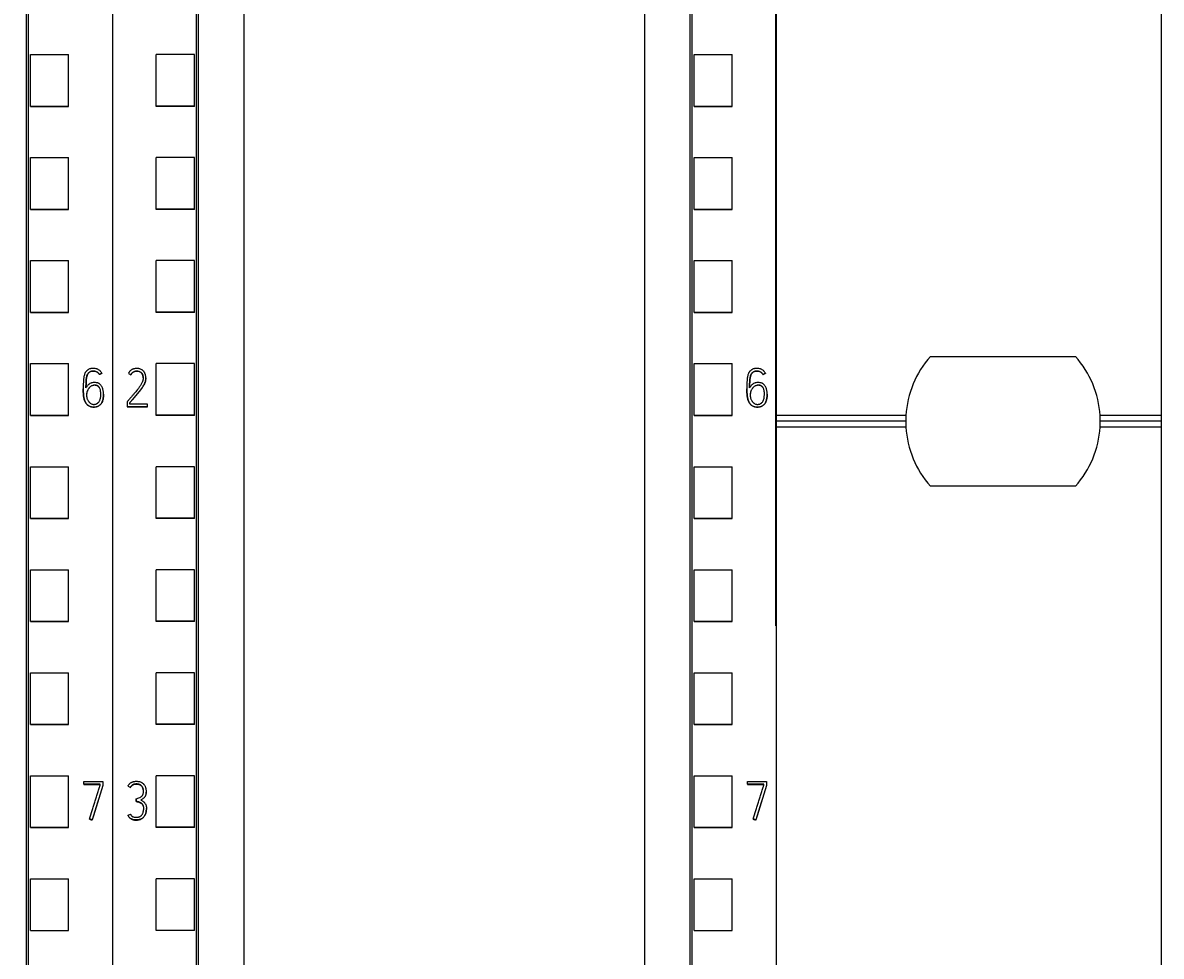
# Model space of a CAD drawing. Header units: millimetres. Extents: x 1359 to 3577, y 1333 to 3557.
# Drawn here: x 2850.1 to 2909.8, y 2963.4 to 3012.3 of the extents above; entities that cross this region are included whole.
import ezdxf

# ---------------------------------------------------------------- set-up
doc = ezdxf.new("R2010")
doc.units = ezdxf.units.MM
doc.layers.add('000-PI-Oprema', color=30, linetype='Continuous', lineweight=5)
doc.layers.add('002-PI-Kabelska kanalica', color=150, linetype='Continuous')
doc.styles.get("Standard").update_dxf_attribs({"font": 'arial.ttf'})
doc.dimstyles.new('ISO-25', dxfattribs={"dimtxt": 2.5, "dimasz": 2.5, "dimexe": 1.25, "dimexo": 0.625, "dimtad": 1, "dimtxsty": 'Standard', "dimcen": 2.5, "dimadec": 0, "dimazin": 0, "dimtfac": 1, "dimtmove": 0, "dimatfit": 3, "dimfxl": 1, "dimarcsym": 0})

# ---------------------------------------------------------------- blocks, each defined once
blk = doc.blocks.new('S7-1500 AI HS - 6ES7531-7NF10-0AB0')
at = {"layer": '000-PI-Oprema', "color": 0, "linetype": 'ByBlock', "lineweight": 0}
for p, q in [((0, 134.681), (0, 21.262)), ((34.8, 134.681), (34.8, 21.262)), ((4.4, 132.4), (4.4, 23.585)), ((30.4, 23.585), (30.4, 132.4)), ((2.3, 101.375), (2.3, 104.078)), ((4.3, 104.078), (2.3, 104.078)), ((4.3, 101.375), (4.3, 104.078)), ((30.5, 101.375), (30.5, 104.078)), ((30.5, 104.078), (32.5, 104.078)), ((32.5, 101.375), (32.5, 104.078)), ((2.3, 101.349), (2.3, 101.375)), ((4.3, 101.375), (2.3, 101.375)), ((4.3, 101.349), (2.3, 101.349)), ((4.3, 101.349), (4.3, 101.375)), ((30.5, 101.349), (30.5, 101.375)), ((30.5, 101.375), (32.5, 101.375)), ((30.5, 101.349), (32.5, 101.349)), ((32.5, 101.349), (32.5, 101.375)), ((2.3, 95.974), (2.3, 98.676)), ((4.3, 98.676), (2.3, 98.676)), ((4.3, 95.974), (4.3, 98.676)), ((30.5, 95.974), (30.5, 98.676)), ((30.5, 98.676), (32.5, 98.676)), ((32.5, 95.974), (32.5, 98.676)), ((2.3, 95.949), (2.3, 95.974)), ((4.3, 95.974), (2.3, 95.974)), ((4.3, 95.949), (2.3, 95.949)), ((4.3, 95.949), (4.3, 95.974)), ((30.5, 95.949), (30.5, 95.974)), ((30.5, 95.974), (32.5, 95.974)), ((30.5, 95.949), (32.5, 95.949)), ((32.5, 95.949), (32.5, 95.974)), ((2.3, 90.572), (2.3, 93.274)), ((4.3, 93.274), (2.3, 93.274)), ((4.3, 90.572), (4.3, 93.274)), ((30.5, 90.572), (30.5, 93.274)), ((30.5, 93.274), (32.5, 93.274)), ((32.5, 90.572), (32.5, 93.274)), ((2.3, 90.549), (2.3, 90.572)), ((4.3, 90.572), (2.3, 90.572)), ((4.3, 90.549), (2.3, 90.549)), ((4.3, 90.549), (4.3, 90.572)), ((30.5, 90.549), (30.5, 90.572)), ((30.5, 90.572), (32.5, 90.572)), ((30.5, 90.549), (32.5, 90.549)), ((32.5, 90.549), (32.5, 90.572)), ((2.3, 85.17), (2.3, 87.872)), ((4.3, 87.872), (2.3, 87.872)), ((4.3, 85.17), (4.3, 87.872)), ((30.5, 85.17), (30.5, 87.872)), ((30.5, 87.872), (32.5, 87.872)), ((32.5, 85.17), (32.5, 87.872)), ((34.116, 87.304), (34.116, 87.298)), ((34.244, 87.371), (34.244, 87.364)), ((1.752, 87.131), (1.752, 87.137)), ((33.273, 86.566), (33.273, 86.56)), ((34.336, 86.267), (34.336, 86.273)), ((0.77, 85.614), (1.836, 85.614)), ((1.836, 85.607), (0.77, 85.607)), ((1.836, 85.752), (0.909, 85.752)), ((1.836, 85.614), (1.836, 85.752)), ((1.836, 85.614), (1.836, 85.607)), ((2.3, 85.149), (2.3, 85.17)), ((4.3, 85.17), (2.3, 85.17)), ((4.3, 85.149), (2.3, 85.149)), ((4.3, 85.149), (4.3, 85.17)), ((30.5, 85.149), (30.5, 85.17)), ((30.5, 85.17), (32.5, 85.17)), ((30.5, 85.149), (32.5, 85.149)), ((32.5, 85.149), (32.5, 85.17)), ((2.3, 79.769), (2.3, 82.471)), ((4.3, 82.471), (2.3, 82.471)), ((4.3, 79.769), (4.3, 82.471)), ((30.5, 79.769), (30.5, 82.471)), ((30.5, 82.471), (32.5, 82.471)), ((32.5, 79.769), (32.5, 82.471)), ((2.3, 79.75), (2.3, 79.769)), ((4.3, 79.769), (2.3, 79.769)), ((4.3, 79.75), (2.3, 79.75)), ((4.3, 79.75), (4.3, 79.769)), ((30.5, 79.75), (30.5, 79.769)), ((30.5, 79.769), (32.5, 79.769)), ((30.5, 79.75), (32.5, 79.75)), ((32.5, 79.75), (32.5, 79.769)), ((2.3, 74.367), (2.3, 77.069)), ((4.3, 77.069), (2.3, 77.069)), ((4.3, 74.367), (4.3, 77.069)), ((30.5, 74.367), (30.5, 77.069)), ((30.5, 77.069), (32.5, 77.069)), ((32.5, 74.367), (32.5, 77.069)), ((2.3, 74.35), (2.3, 74.367)), ((4.3, 74.367), (2.3, 74.367)), ((4.3, 74.35), (2.3, 74.35)), ((4.3, 74.35), (4.3, 74.367)), ((30.5, 74.367), (32.5, 74.367)), ((30.5, 74.35), (30.5, 74.367)), ((30.5, 74.35), (32.5, 74.35)), ((32.5, 74.35), (32.5, 74.367)), ((2.3, 68.966), (2.3, 71.667)), ((4.3, 71.667), (2.3, 71.667)), ((4.3, 68.966), (4.3, 71.667)), ((30.5, 68.966), (30.5, 71.667)), ((30.5, 71.667), (32.5, 71.667)), ((32.5, 68.966), (32.5, 71.667)), ((2.3, 68.95), (2.3, 68.966)), ((4.3, 68.966), (2.3, 68.966)), ((4.3, 68.95), (2.3, 68.95)), ((4.3, 68.95), (4.3, 68.966)), ((30.5, 68.966), (32.5, 68.966)), ((30.5, 68.95), (30.5, 68.966)), ((30.5, 68.95), (32.5, 68.95)), ((32.5, 68.95), (32.5, 68.966)), ((2.3, 63.564), (2.3, 66.266)), ((4.3, 66.266), (2.3, 66.266)), ((4.3, 63.564), (4.3, 66.266)), ((30.5, 63.564), (30.5, 66.266)), ((30.5, 66.266), (32.5, 66.266)), ((32.5, 63.564), (32.5, 66.266)), ((33.304, 65.822), (33.304, 65.963)), ((33.304, 65.963), (34.302, 65.963)), ((33.304, 65.822), (33.304, 65.816)), ((34.164, 65.822), (33.304, 65.822)), ((33.304, 65.816), (34.164, 65.816)), ((34.164, 65.783), (34.164, 65.822)), ((34.302, 65.963), (34.302, 65.761)), ((34.302, 65.761), (34.302, 65.755)), ((1.768, 65.409), (1.768, 65.415)), ((1.246, 65.063), (1.246, 65.057)), ((1.254, 64.924), (1.254, 64.918)), ((1.784, 64.556), (1.784, 64.563)), ((33.6, 63.999), (33.6, 63.993)), ((33.734, 63.954), (33.734, 63.948)), ((2.3, 63.55), (2.3, 63.564)), ((4.3, 63.564), (2.3, 63.564)), ((4.3, 63.55), (2.3, 63.55)), ((4.3, 63.55), (4.3, 63.564)), ((30.5, 63.55), (30.5, 63.564)), ((30.5, 63.564), (32.5, 63.564)), ((30.5, 63.55), (32.5, 63.55)), ((32.5, 63.55), (32.5, 63.564)), ((2.3, 58.163), (2.3, 60.864)), ((4.3, 60.864), (2.3, 60.864)), ((4.3, 58.163), (4.3, 60.864)), ((30.5, 58.163), (30.5, 60.864)), ((30.5, 60.864), (32.5, 60.864)), ((32.5, 58.163), (32.5, 60.864)), ((2.3, 58.15), (2.3, 58.163)), ((4.3, 58.163), (2.3, 58.163)), ((4.3, 58.15), (2.3, 58.15)), ((4.3, 58.15), (4.3, 58.163)), ((30.5, 58.15), (30.5, 58.163)), ((30.5, 58.163), (32.5, 58.163)), ((30.5, 58.15), (32.5, 58.15)), ((32.5, 58.15), (32.5, 58.163))]:
    blk.add_line(p, q, dxfattribs=at)
at = {"layer": '000-PI-Oprema', "color": 0, "linetype": 'ByBlock', "lineweight": 0, "ltscale": 0.25}
for p, q in [((0.845, 87.362), (0.97, 87.293)), ((0.77, 85.868), (0.77, 85.607)), ((0.909, 85.752), (0.909, 85.818)), ((0.822, 65.728), (0.949, 65.658)), ((0.822, 64.201), (0.949, 64.259))]:
    blk.add_line(p, q, dxfattribs=at)
at = {"layer": '000-PI-Oprema', "color": 7, "linetype": 'Continuous', "lineweight": 13}
for centre, major_axis, ratio, start_param, end_param in [((37.836, 14.788), (314.603, 1002.18), 0.017762, 1.525489, 1.527294), ((37.834, 14.853), (314.393, 1001.508), 0.017752, 1.525522, 1.527328)]:
    blk.add_ellipse(centre, major_axis=major_axis, ratio=ratio, start_param=start_param, end_param=end_param, dxfattribs=at)
at = {"layer": '000-PI-Oprema', "color": 0, "linetype": 'ByBlock', "lineweight": 0}
for points, knots in [([(4.5, 132.586), (4.5, 129.542), (4.5, 119.972), (4.5, 105.802), (4.5, 91.235), (4.5, 77.025), (4.5, 62.731), (4.5, 47.245), (4.5, 34.605), (4.5, 26.64), (4.5, 23.299)], [0, 0, 0, 0, 0.083934, 0.263736, 0.389889, 0.484142, 0.653794, 0.78188, 0.908517, 1, 1, 1, 1]), ([(30.3, 23.299), (30.3, 26.64), (30.3, 34.605), (30.3, 47.245), (30.3, 62.731), (30.3, 77.025), (30.3, 91.235), (30.3, 105.802), (30.3, 119.972), (30.3, 129.542), (30.3, 132.586)], [0, 0, 0, 0, 0.091483, 0.21812, 0.346206, 0.515858, 0.610111, 0.736264, 0.916066, 1, 1, 1, 1]), ([(6.9, 129.52), (6.9, 127.497), (6.9, 118.948), (6.9, 105.802), (6.9, 91.235), (6.9, 77.025), (6.9, 62.731), (6.9, 47.245), (6.9, 34.486), (6.9, 25.605), (6.9, 21.348), (6.9, 20.55)], [0, 0, 0, 0, 0.055935, 0.236292, 0.362833, 0.457376, 0.627551, 0.756032, 0.883059, 0.978086, 1, 1, 1, 1]), ([(27.9, 129.52), (27.9, 127.497), (27.9, 118.948), (27.9, 105.802), (27.9, 91.235), (27.9, 77.025), (27.9, 62.731), (27.9, 47.245), (27.9, 34.486), (27.9, 25.605), (27.9, 21.348), (27.9, 20.55)], [0, 0, 0, 0, 0.055935, 0.236292, 0.362833, 0.457376, 0.627551, 0.756032, 0.883059, 0.978086, 1, 1, 1, 1]), ([(0.97, 87.299), (0.982, 87.322), (0.995, 87.344), (1.019, 87.374), (1.028, 87.384), (1.047, 87.402), (1.057, 87.411), (1.088, 87.433), (1.111, 87.446), (1.159, 87.465), (1.184, 87.472), (1.222, 87.48), (1.235, 87.481), (1.261, 87.484), (1.274, 87.484), (1.313, 87.484), (1.338, 87.481), (1.376, 87.472), (1.389, 87.469), (1.413, 87.461), (1.425, 87.456), (1.46, 87.439), (1.482, 87.426), (1.513, 87.401), (1.523, 87.392), (1.54, 87.374), (1.549, 87.364), (1.56, 87.348), (1.563, 87.342), (1.57, 87.331), (1.579, 87.313), (1.586, 87.295), (1.594, 87.271), (1.598, 87.258), (1.603, 87.233), (1.605, 87.22), (1.608, 87.194), (1.609, 87.181), (1.611, 87.156), (1.611, 87.143), (1.611, 87.117), (1.61, 87.104), (1.609, 87.078), (1.607, 87.065), (1.602, 87.027), (1.597, 87.002), (1.587, 86.964), (1.584, 86.952), (1.575, 86.927), (1.571, 86.915), (1.556, 86.879), (1.545, 86.856), (1.521, 86.81), (1.509, 86.788), (1.482, 86.745), (1.468, 86.723), (1.426, 86.659), (1.396, 86.617), (1.303, 86.494), (1.238, 86.414), (1.139, 86.296), (1.106, 86.257), (1.039, 86.179), (1.006, 86.14), (0.939, 86.062), (0.905, 86.024), (0.838, 85.946), (0.804, 85.907), (0.77, 85.868)], [0, 0, 0, 0, 0.03125, 0.03125, 0.046875, 0.046875, 0.0625, 0.0625, 0.09375, 0.09375, 0.125, 0.125, 0.140625, 0.140625, 0.15625, 0.15625, 0.1875, 0.1875, 0.203125, 0.203125, 0.21875, 0.21875, 0.25, 0.25, 0.265625, 0.265625, 0.28125, 0.28125, 0.289063, 0.289063, 0.296875, 0.3125, 0.3125, 0.328125, 0.328125, 0.34375, 0.34375, 0.359375, 0.359375, 0.375, 0.375, 0.390625, 0.390625, 0.40625, 0.40625, 0.4375, 0.4375, 0.453125, 0.453125, 0.46875, 0.46875, 0.5, 0.5, 0.53125, 0.53125, 0.5625, 0.5625, 0.625, 0.625, 0.75, 0.75, 0.8125, 0.8125, 0.875, 0.875, 0.9375, 0.9375, 1, 1, 1, 1]), ([(0.909, 85.818), (0.948, 85.864), (0.987, 85.91), (1.065, 86.002), (1.104, 86.048), (1.182, 86.139), (1.221, 86.185), (1.299, 86.277), (1.337, 86.324), (1.413, 86.417), (1.451, 86.464), (1.506, 86.536), (1.524, 86.56), (1.559, 86.609), (1.576, 86.634), (1.609, 86.684), (1.625, 86.71), (1.656, 86.762), (1.67, 86.788), (1.689, 86.829), (1.695, 86.843), (1.706, 86.871), (1.711, 86.885), (1.725, 86.928), (1.732, 86.958), (1.744, 87.017), (1.748, 87.046), (1.751, 87.091), (1.752, 87.106), (1.752, 87.137), (1.752, 87.152), (1.75, 87.197), (1.747, 87.227), (1.739, 87.271), (1.736, 87.286), (1.728, 87.315), (1.724, 87.33), (1.713, 87.358), (1.707, 87.372), (1.694, 87.399), (1.686, 87.412), (1.674, 87.431), (1.67, 87.438), (1.661, 87.45), (1.656, 87.456), (1.642, 87.473), (1.632, 87.484), (1.61, 87.506), (1.599, 87.516), (1.581, 87.53), (1.575, 87.534), (1.562, 87.543), (1.556, 87.547), (1.523, 87.566), (1.495, 87.578), (1.452, 87.593), (1.438, 87.598), (1.408, 87.605), (1.393, 87.609), (1.363, 87.614), (1.348, 87.616), (1.318, 87.618), (1.303, 87.619), (1.273, 87.62), (1.258, 87.62), (1.228, 87.618), (1.213, 87.617), (1.167, 87.612), (1.138, 87.606), (1.094, 87.592), (1.08, 87.587), (1.059, 87.578), (1.052, 87.575), (1.039, 87.568), (1.032, 87.564), (0.999, 87.545), (0.975, 87.527), (0.941, 87.497), (0.93, 87.486), (0.91, 87.464), (0.9, 87.452), (0.873, 87.416), (0.858, 87.39), (0.845, 87.362)], [0, 0, 0, 0, 0.0625, 0.0625, 0.125, 0.125, 0.1875, 0.1875, 0.25, 0.25, 0.3125, 0.3125, 0.34375, 0.34375, 0.375, 0.375, 0.40625, 0.40625, 0.4375, 0.4375, 0.453125, 0.453125, 0.46875, 0.46875, 0.5, 0.5, 0.53125, 0.53125, 0.546875, 0.546875, 0.5625, 0.5625, 0.59375, 0.59375, 0.609375, 0.609375, 0.625, 0.625, 0.640625, 0.640625, 0.65625, 0.65625, 0.664062, 0.664062, 0.671875, 0.671875, 0.6875, 0.6875, 0.703125, 0.703125, 0.710937, 0.710937, 0.71875, 0.71875, 0.75, 0.75, 0.765625, 0.765625, 0.78125, 0.78125, 0.796875, 0.796875, 0.8125, 0.8125, 0.828125, 0.828125, 0.84375, 0.84375, 0.875, 0.875, 0.890625, 0.890625, 0.898437, 0.898437, 0.90625, 0.90625, 0.9375, 0.9375, 0.953125, 0.953125, 0.96875, 0.96875, 1, 1, 1, 1]), ([(1.611, 87.128), (1.611, 87.138), (1.611, 87.149), (1.61, 87.172), (1.609, 87.185), (1.606, 87.21), (1.604, 87.223), (1.598, 87.249), (1.595, 87.261), (1.587, 87.286), (1.583, 87.298), (1.574, 87.316), (1.572, 87.322), (1.565, 87.333), (1.562, 87.339), (1.543, 87.366), (1.526, 87.385), (1.5, 87.405), (1.495, 87.409), (1.484, 87.417), (1.468, 87.428), (1.44, 87.443), (1.416, 87.453), (1.391, 87.462), (1.379, 87.466), (1.341, 87.474), (1.315, 87.477), (1.262, 87.478), (1.224, 87.475), (1.185, 87.466), (1.16, 87.459), (1.148, 87.454), (1.124, 87.445), (1.112, 87.439), (1.089, 87.427), (1.078, 87.42), (1.046, 87.397), (1.028, 87.379), (1.004, 87.349), (0.996, 87.338), (0.982, 87.316), (0.976, 87.304), (0.97, 87.293)], [0, 0, 0, 0, 0.034384, 0.034384, 0.076368, 0.076368, 0.118351, 0.118351, 0.160334, 0.160334, 0.202317, 0.202317, 0.223309, 0.223309, 0.244301, 0.244301, 0.328267, 0.328267, 0.349259, 0.349259, 0.370251, 0.412234, 0.454217, 0.454217, 0.496201, 0.496201, 0.580167, 0.580167, 0.664134, 0.706117, 0.706117, 0.7481, 0.7481, 0.790084, 0.790084, 0.832067, 0.832067, 0.916033, 0.916033, 0.958017, 0.958017, 1, 1, 1, 1]), ([(34.244, 87.371), (34.229, 87.396), (34.213, 87.42), (34.187, 87.454), (34.178, 87.465), (34.158, 87.486), (34.148, 87.496), (34.115, 87.525), (34.092, 87.542), (34.055, 87.564), (34.042, 87.571), (34.015, 87.583), (34.002, 87.588), (33.961, 87.602), (33.933, 87.61), (33.891, 87.617), (33.876, 87.619), (33.847, 87.623), (33.833, 87.624), (33.79, 87.626), (33.761, 87.626), (33.718, 87.622), (33.704, 87.621), (33.675, 87.616), (33.661, 87.613), (33.619, 87.601), (33.592, 87.591), (33.553, 87.571), (33.541, 87.564), (33.516, 87.548), (33.504, 87.54), (33.47, 87.513), (33.45, 87.493), (33.421, 87.46), (33.412, 87.448), (33.395, 87.425), (33.388, 87.413), (33.366, 87.375), (33.354, 87.349), (33.333, 87.295), (33.325, 87.267), (33.311, 87.212), (33.306, 87.184), (33.297, 87.127), (33.293, 87.099), (33.284, 87.014), (33.28, 86.956), (33.276, 86.841), (33.275, 86.784), (33.272, 86.612), (33.271, 86.497), (33.277, 86.354), (33.278, 86.325), (33.282, 86.268), (33.285, 86.24), (33.294, 86.154), (33.303, 86.098), (33.32, 86.027), (33.323, 86.013), (33.331, 85.986), (33.336, 85.972), (33.349, 85.931), (33.36, 85.904), (33.378, 85.865), (33.385, 85.852), (33.399, 85.826), (33.406, 85.814), (33.43, 85.777), (33.448, 85.755), (33.478, 85.724), (33.489, 85.714), (33.511, 85.695), (33.523, 85.686), (33.559, 85.663), (33.585, 85.649), (33.625, 85.632), (33.639, 85.627), (33.667, 85.618), (33.68, 85.614), (33.723, 85.604), (33.751, 85.599), (33.794, 85.595), (33.809, 85.594), (33.838, 85.594), (33.853, 85.594), (33.896, 85.597), (33.924, 85.602), (33.966, 85.612), (33.98, 85.616), (34.008, 85.625), (34.021, 85.631), (34.061, 85.648), (34.086, 85.663), (34.122, 85.687), (34.134, 85.696), (34.156, 85.714), (34.167, 85.724), (34.198, 85.755), (34.216, 85.777), (34.24, 85.814), (34.247, 85.826), (34.26, 85.852), (34.266, 85.865), (34.283, 85.906), (34.292, 85.933), (34.303, 85.975), (34.306, 85.989), (34.312, 86.017), (34.314, 86.032), (34.321, 86.075), (34.325, 86.103), (34.334, 86.189), (34.337, 86.247), (34.335, 86.332), (34.333, 86.361), (34.326, 86.418), (34.321, 86.447), (34.309, 86.504), (34.302, 86.533), (34.284, 86.588), (34.273, 86.615), (34.248, 86.668), (34.234, 86.694), (34.201, 86.741), (34.182, 86.763), (34.15, 86.794), (34.138, 86.803), (34.114, 86.82), (34.102, 86.827), (34.076, 86.841), (34.063, 86.847), (34.035, 86.858), (34.021, 86.862), (33.979, 86.873), (33.95, 86.878), (33.906, 86.883), (33.891, 86.883), (33.862, 86.884), (33.847, 86.884), (33.804, 86.881), (33.775, 86.877), (33.731, 86.867), (33.717, 86.863), (33.69, 86.854), (33.676, 86.849), (33.637, 86.831), (33.611, 86.817), (33.575, 86.792), (33.563, 86.783), (33.54, 86.765), (33.529, 86.755), (33.498, 86.725), (33.479, 86.703), (33.444, 86.655), (33.428, 86.63), (33.415, 86.604)], [0, 0, 0, 0, 0.015625, 0.015625, 0.023438, 0.023438, 0.03125, 0.03125, 0.046875, 0.046875, 0.054688, 0.054688, 0.0625, 0.0625, 0.078125, 0.078125, 0.085938, 0.085938, 0.09375, 0.09375, 0.109375, 0.109375, 0.117188, 0.117188, 0.125, 0.125, 0.140625, 0.140625, 0.148438, 0.148438, 0.15625, 0.15625, 0.171875, 0.171875, 0.179688, 0.179688, 0.1875, 0.1875, 0.203125, 0.203125, 0.21875, 0.21875, 0.234375, 0.234375, 0.25, 0.25, 0.28125, 0.28125, 0.3125, 0.3125, 0.375, 0.375, 0.390625, 0.390625, 0.40625, 0.40625, 0.4375, 0.4375, 0.445313, 0.445313, 0.453125, 0.453125, 0.46875, 0.46875, 0.476563, 0.476563, 0.484375, 0.484375, 0.5, 0.5, 0.507813, 0.507813, 0.515625, 0.515625, 0.53125, 0.53125, 0.539063, 0.539063, 0.546875, 0.546875, 0.5625, 0.5625, 0.570313, 0.570313, 0.578125, 0.578125, 0.59375, 0.59375, 0.601563, 0.601563, 0.609375, 0.609375, 0.625, 0.625, 0.632813, 0.632813, 0.640625, 0.640625, 0.65625, 0.65625, 0.664063, 0.664063, 0.671875, 0.671875, 0.6875, 0.6875, 0.695313, 0.695313, 0.703125, 0.703125, 0.71875, 0.71875, 0.75, 0.75, 0.765625, 0.765625, 0.78125, 0.78125, 0.796875, 0.796875, 0.8125, 0.8125, 0.828125, 0.828125, 0.84375, 0.84375, 0.851563, 0.851563, 0.859375, 0.859375, 0.867188, 0.867188, 0.875, 0.875, 0.890625, 0.890625, 0.898438, 0.898438, 0.90625, 0.90625, 0.921875, 0.921875, 0.929688, 0.929688, 0.9375, 0.9375, 0.953125, 0.953125, 0.960938, 0.960938, 0.96875, 0.96875, 0.984375, 0.984375, 1, 1, 1, 1]), ([(33.415, 86.604), (33.414, 86.665), (33.415, 86.726), (33.417, 86.817), (33.418, 86.848), (33.421, 86.909), (33.422, 86.939), (33.426, 87), (33.428, 87.03), (33.435, 87.09), (33.439, 87.12), (33.448, 87.165), (33.452, 87.18), (33.459, 87.21), (33.463, 87.225), (33.477, 87.269), (33.489, 87.298), (33.507, 87.332), (33.511, 87.339), (33.519, 87.352), (33.524, 87.358), (33.537, 87.377), (33.547, 87.389), (33.563, 87.406), (33.569, 87.411), (33.58, 87.422), (33.587, 87.426), (33.605, 87.44), (33.619, 87.448), (33.64, 87.458), (33.647, 87.461), (33.661, 87.467), (33.669, 87.469), (33.691, 87.476), (33.706, 87.479), (33.737, 87.484), (33.752, 87.485), (33.783, 87.487), (33.799, 87.487), (33.83, 87.486), (33.845, 87.485), (33.876, 87.481), (33.898, 87.476), (33.92, 87.47), (33.935, 87.465), (33.942, 87.462), (33.964, 87.453), (33.978, 87.446), (34.005, 87.431), (34.018, 87.422), (34.036, 87.407), (34.042, 87.402), (34.053, 87.392), (34.059, 87.386), (34.074, 87.369), (34.084, 87.357), (34.102, 87.332), (34.109, 87.318), (34.116, 87.304)], [0, 0, 0, 0, 0.125, 0.125, 0.1875, 0.1875, 0.25, 0.25, 0.3125, 0.3125, 0.375, 0.375, 0.40625, 0.40625, 0.4375, 0.4375, 0.5, 0.5, 0.515625, 0.515625, 0.53125, 0.53125, 0.5625, 0.5625, 0.578125, 0.578125, 0.59375, 0.59375, 0.625, 0.625, 0.640625, 0.640625, 0.65625, 0.65625, 0.6875, 0.6875, 0.71875, 0.71875, 0.75, 0.75, 0.78125, 0.78125, 0.8125, 0.828125, 0.828125, 0.84375, 0.84375, 0.875, 0.875, 0.90625, 0.90625, 0.921875, 0.921875, 0.9375, 0.9375, 0.96875, 0.96875, 1, 1, 1, 1]), ([(34.116, 87.298), (34.103, 87.326), (34.085, 87.351), (34.059, 87.379), (34.054, 87.385), (34.043, 87.395), (34.037, 87.401), (34.019, 87.415), (33.993, 87.432), (33.965, 87.446), (33.937, 87.458), (33.922, 87.463), (33.892, 87.471), (33.877, 87.474), (33.847, 87.479), (33.831, 87.48), (33.785, 87.481), (33.754, 87.48), (33.708, 87.473), (33.693, 87.47), (33.663, 87.461), (33.649, 87.456), (33.628, 87.446), (33.621, 87.443), (33.607, 87.435), (33.601, 87.431), (33.582, 87.417), (33.564, 87.402), (33.549, 87.385), (33.539, 87.373), (33.534, 87.367), (33.52, 87.348), (33.512, 87.335), (33.497, 87.308), (33.491, 87.294), (33.479, 87.266), (33.474, 87.251), (33.459, 87.207), (33.452, 87.177), (33.44, 87.117), (33.435, 87.087), (33.428, 87.027), (33.426, 86.996), (33.422, 86.935), (33.421, 86.904), (33.418, 86.843), (33.417, 86.813), (33.415, 86.721), (33.414, 86.659), (33.415, 86.598)], [0, 0, 0, 0, 0.0625, 0.0625, 0.078125, 0.078125, 0.09375, 0.09375, 0.125, 0.15625, 0.15625, 0.1875, 0.1875, 0.21875, 0.21875, 0.25, 0.25, 0.3125, 0.3125, 0.34375, 0.34375, 0.375, 0.375, 0.390625, 0.390625, 0.40625, 0.40625, 0.4375, 0.453125, 0.453125, 0.46875, 0.46875, 0.5, 0.5, 0.53125, 0.53125, 0.5625, 0.5625, 0.625, 0.625, 0.6875, 0.6875, 0.75, 0.75, 0.8125, 0.8125, 0.875, 0.875, 1, 1, 1, 1]), ([(1.752, 87.131), (1.752, 87.11), (1.751, 87.088), (1.747, 87.037), (1.743, 87.008), (1.735, 86.963), (1.731, 86.949), (1.724, 86.919), (1.719, 86.905), (1.71, 86.876), (1.705, 86.862), (1.694, 86.834), (1.688, 86.82), (1.669, 86.78), (1.654, 86.753), (1.624, 86.701), (1.608, 86.676), (1.574, 86.626), (1.557, 86.601), (1.522, 86.552), (1.504, 86.528), (1.45, 86.456), (1.412, 86.409), (1.336, 86.316), (1.298, 86.27), (1.221, 86.178), (1.182, 86.132), (1.104, 86.041), (1.065, 85.995), (0.987, 85.904), (0.948, 85.858), (0.909, 85.812)], [0, 0, 0, 0, 0.040253, 0.040253, 0.096709, 0.096709, 0.124936, 0.124936, 0.153164, 0.153164, 0.181392, 0.181392, 0.20962, 0.20962, 0.266076, 0.266076, 0.322531, 0.322531, 0.378987, 0.378987, 0.435443, 0.435443, 0.548354, 0.548354, 0.661266, 0.661266, 0.774177, 0.774177, 0.887089, 0.887089, 1, 1, 1, 1]), ([(33.687, 86.698), (33.713, 86.713), (33.741, 86.723), (33.783, 86.734), (33.798, 86.737), (33.827, 86.74), (33.856, 86.743), (33.886, 86.743), (33.915, 86.741), (33.93, 86.739), (33.959, 86.734), (33.973, 86.731), (34.001, 86.722), (34.015, 86.716), (34.041, 86.701), (34.053, 86.693), (34.075, 86.674), (34.085, 86.663), (34.103, 86.64), (34.112, 86.628), (34.127, 86.603), (34.133, 86.59), (34.152, 86.55), (34.161, 86.522), (34.172, 86.48), (34.175, 86.465), (34.18, 86.437), (34.182, 86.422), (34.187, 86.378), (34.189, 86.349), (34.191, 86.291), (34.192, 86.262), (34.19, 86.176), (34.185, 86.118), (34.167, 86.031), (34.16, 86.003), (34.145, 85.961), (34.139, 85.948), (34.127, 85.921), (34.12, 85.908), (34.097, 85.871), (34.078, 85.848), (34.052, 85.823), (34.046, 85.818), (34.035, 85.808), (34.03, 85.803), (34.012, 85.79), (34, 85.782), (33.974, 85.768), (33.961, 85.762), (33.933, 85.752), (33.905, 85.743), (33.876, 85.739), (33.847, 85.736), (33.832, 85.736), (33.802, 85.737), (33.788, 85.739), (33.759, 85.744), (33.745, 85.748), (33.703, 85.763), (33.677, 85.776), (33.64, 85.801), (33.628, 85.81), (33.606, 85.829), (33.585, 85.849), (33.565, 85.871), (33.547, 85.894), (33.538, 85.905), (33.514, 85.942), (33.5, 85.968), (33.483, 86.008), (33.478, 86.022), (33.469, 86.05), (33.465, 86.065), (33.455, 86.107), (33.451, 86.136), (33.447, 86.179), (33.446, 86.194), (33.446, 86.223), (33.446, 86.238), (33.449, 86.282), (33.452, 86.311), (33.463, 86.368), (33.47, 86.396), (33.485, 86.438), (33.49, 86.452), (33.501, 86.478), (33.508, 86.492), (33.528, 86.53), (33.543, 86.555), (33.568, 86.59), (33.577, 86.602), (33.596, 86.624), (33.607, 86.635), (33.638, 86.665), (33.662, 86.683), (33.687, 86.698)], [0, 0, 0, 0, 0.03125, 0.03125, 0.046875, 0.046875, 0.0625, 0.078125, 0.078125, 0.09375, 0.09375, 0.109375, 0.109375, 0.125, 0.125, 0.140625, 0.140625, 0.15625, 0.15625, 0.171875, 0.171875, 0.1875, 0.1875, 0.21875, 0.21875, 0.234375, 0.234375, 0.25, 0.25, 0.28125, 0.28125, 0.3125, 0.3125, 0.375, 0.375, 0.40625, 0.40625, 0.421875, 0.421875, 0.4375, 0.4375, 0.46875, 0.46875, 0.476563, 0.476563, 0.484375, 0.484375, 0.5, 0.5, 0.515625, 0.515625, 0.53125, 0.546875, 0.546875, 0.5625, 0.5625, 0.578125, 0.578125, 0.59375, 0.59375, 0.625, 0.625, 0.640625, 0.640625, 0.65625, 0.671875, 0.671875, 0.6875, 0.6875, 0.71875, 0.71875, 0.734375, 0.734375, 0.75, 0.75, 0.78125, 0.78125, 0.796875, 0.796875, 0.8125, 0.8125, 0.84375, 0.84375, 0.875, 0.875, 0.890625, 0.890625, 0.90625, 0.90625, 0.9375, 0.9375, 0.953125, 0.953125, 0.96875, 0.96875, 1, 1, 1, 1]), ([(33.687, 86.692), (33.662, 86.677), (33.639, 86.659), (33.607, 86.629), (33.597, 86.618), (33.578, 86.596), (33.569, 86.585), (33.543, 86.549), (33.528, 86.524), (33.507, 86.485), (33.501, 86.472), (33.49, 86.445), (33.485, 86.431), (33.47, 86.39), (33.463, 86.362), (33.455, 86.319), (33.452, 86.304), (33.449, 86.275), (33.448, 86.261), (33.446, 86.235), (33.446, 86.225), (33.446, 86.214)], [0, 0, 0, 0, 0.157122, 0.157122, 0.235682, 0.235682, 0.314243, 0.314243, 0.471365, 0.471365, 0.549925, 0.549925, 0.628486, 0.628486, 0.785608, 0.785608, 0.864168, 0.864168, 0.942729, 0.942729, 1, 1, 1, 1]), ([(34.108, 86.627), (34.104, 86.634), (34.099, 86.64), (34.084, 86.658), (34.074, 86.669), (34.057, 86.683), (34.051, 86.688), (34.039, 86.696), (34.033, 86.7), (34.014, 86.71), (34, 86.716), (33.972, 86.725), (33.958, 86.728), (33.929, 86.733), (33.915, 86.735), (33.885, 86.737), (33.871, 86.737), (33.827, 86.735), (33.798, 86.731), (33.755, 86.721), (33.741, 86.716), (33.72, 86.708), (33.714, 86.705), (33.7, 86.699), (33.694, 86.695), (33.687, 86.692)], [0, 0, 0, 0, 0.053837, 0.053837, 0.148453, 0.148453, 0.195761, 0.195761, 0.243069, 0.243069, 0.337686, 0.337686, 0.432302, 0.432302, 0.526918, 0.526918, 0.621535, 0.621535, 0.810767, 0.810767, 0.905384, 0.905384, 0.952692, 0.952692, 1, 1, 1, 1]), ([(34.336, 86.268), (34.336, 86.221), (34.333, 86.175), (34.325, 86.101), (34.322, 86.072), (34.315, 86.029), (34.312, 86.015), (34.307, 85.987), (34.303, 85.973), (34.293, 85.93), (34.284, 85.903), (34.268, 85.862), (34.262, 85.849), (34.249, 85.823), (34.241, 85.81), (34.218, 85.774), (34.2, 85.751), (34.17, 85.72), (34.159, 85.71), (34.137, 85.692), (34.125, 85.683), (34.089, 85.658), (34.064, 85.644), (34.024, 85.626), (34.011, 85.62), (33.983, 85.611), (33.969, 85.606), (33.927, 85.596), (33.899, 85.591), (33.855, 85.588), (33.84, 85.588), (33.811, 85.588), (33.797, 85.589), (33.753, 85.592), (33.725, 85.597), (33.682, 85.607), (33.668, 85.611), (33.641, 85.62), (33.627, 85.625), (33.587, 85.642), (33.562, 85.655), (33.531, 85.675), (33.525, 85.679), (33.514, 85.687), (33.508, 85.692), (33.491, 85.706), (33.48, 85.715), (33.45, 85.746), (33.432, 85.769), (33.408, 85.805), (33.4, 85.818), (33.386, 85.843), (33.379, 85.856), (33.361, 85.895), (33.35, 85.922), (33.332, 85.976), (33.324, 86.004), (33.31, 86.061), (33.304, 86.089), (33.295, 86.146), (33.287, 86.203), (33.283, 86.26), (33.279, 86.317), (33.277, 86.346), (33.273, 86.436), (33.273, 86.498), (33.273, 86.56)], [0, 0, 0, 0, 0.061961, 0.061961, 0.100808, 0.100808, 0.120232, 0.120232, 0.139655, 0.139655, 0.178502, 0.178502, 0.197926, 0.197926, 0.217349, 0.217349, 0.256196, 0.256196, 0.27562, 0.27562, 0.295043, 0.295043, 0.33389, 0.33389, 0.353314, 0.353314, 0.372737, 0.372737, 0.411584, 0.411584, 0.431008, 0.431008, 0.450431, 0.450431, 0.489278, 0.489278, 0.508702, 0.508702, 0.528125, 0.528125, 0.566972, 0.566972, 0.576684, 0.576684, 0.586396, 0.586396, 0.605819, 0.605819, 0.644666, 0.644666, 0.66409, 0.66409, 0.683513, 0.683513, 0.72236, 0.72236, 0.761207, 0.761207, 0.800054, 0.800054, 0.838901, 0.877748, 0.877748, 0.916595, 0.916595, 1, 1, 1, 1]), ([(0.822, 65.728), (0.83, 65.746), (0.849, 65.782), (0.874, 65.814), (0.894, 65.836), (0.902, 65.843), (0.916, 65.857), (0.924, 65.864), (0.947, 65.883), (0.964, 65.895), (0.99, 65.911), (0.998, 65.916), (1.016, 65.925), (1.025, 65.93), (1.053, 65.942), (1.072, 65.949), (1.101, 65.957), (1.111, 65.96), (1.131, 65.965), (1.141, 65.966), (1.171, 65.972), (1.211, 65.976), (1.251, 65.977), (1.291, 65.977), (1.311, 65.976), (1.351, 65.972), (1.371, 65.969), (1.411, 65.962), (1.431, 65.957), (1.469, 65.945), (1.488, 65.937), (1.515, 65.924), (1.524, 65.92), (1.542, 65.91), (1.55, 65.904), (1.575, 65.888), (1.591, 65.875), (1.613, 65.855), (1.621, 65.848), (1.635, 65.833), (1.641, 65.826), (1.661, 65.802), (1.672, 65.786), (1.693, 65.751), (1.703, 65.734), (1.728, 65.678), (1.74, 65.64), (1.753, 65.581), (1.756, 65.561), (1.762, 65.521), (1.764, 65.501), (1.767, 65.461), (1.767, 65.441), (1.768, 65.401), (1.767, 65.381), (1.764, 65.341), (1.762, 65.321), (1.754, 65.281), (1.748, 65.261), (1.734, 65.224), (1.725, 65.206), (1.71, 65.18), (1.704, 65.171), (1.692, 65.155), (1.686, 65.147), (1.667, 65.124), (1.652, 65.109), (1.63, 65.089), (1.622, 65.083), (1.606, 65.07), (1.598, 65.065), (1.573, 65.048), (1.555, 65.038), (1.52, 65.018), (1.503, 65.008), (1.485, 64.999)], [0, 0, 0, 0, 0.03125, 0.0625, 0.0625, 0.078125, 0.078125, 0.09375, 0.09375, 0.125, 0.125, 0.140625, 0.140625, 0.15625, 0.15625, 0.1875, 0.1875, 0.203125, 0.203125, 0.21875, 0.21875, 0.25, 0.28125, 0.28125, 0.3125, 0.3125, 0.34375, 0.34375, 0.375, 0.375, 0.40625, 0.40625, 0.421875, 0.421875, 0.4375, 0.4375, 0.46875, 0.46875, 0.484375, 0.484375, 0.5, 0.5, 0.53125, 0.53125, 0.5625, 0.5625, 0.625, 0.625, 0.65625, 0.65625, 0.6875, 0.6875, 0.71875, 0.71875, 0.75, 0.75, 0.78125, 0.78125, 0.8125, 0.8125, 0.84375, 0.84375, 0.859375, 0.859375, 0.875, 0.875, 0.90625, 0.90625, 0.921875, 0.921875, 0.9375, 0.9375, 0.96875, 0.96875, 1, 1, 1, 1]), ([(1.246, 65.063), (1.278, 65.072), (1.309, 65.082), (1.372, 65.101), (1.404, 65.111), (1.449, 65.132), (1.464, 65.139), (1.492, 65.156), (1.506, 65.165), (1.525, 65.181), (1.531, 65.186), (1.543, 65.198), (1.549, 65.203), (1.566, 65.222), (1.576, 65.235), (1.589, 65.255), (1.593, 65.263), (1.601, 65.277), (1.604, 65.285), (1.613, 65.308), (1.618, 65.324), (1.623, 65.356), (1.625, 65.373), (1.626, 65.406), (1.626, 65.423), (1.626, 65.472), (1.623, 65.505), (1.616, 65.553), (1.612, 65.57), (1.606, 65.594), (1.603, 65.602), (1.598, 65.618), (1.595, 65.625), (1.586, 65.648), (1.579, 65.663), (1.563, 65.692), (1.553, 65.706), (1.533, 65.733), (1.522, 65.745), (1.504, 65.762), (1.498, 65.767), (1.485, 65.778), (1.478, 65.783), (1.457, 65.796), (1.442, 65.804), (1.412, 65.817), (1.396, 65.822), (1.363, 65.83), (1.347, 65.833), (1.314, 65.837), (1.298, 65.838), (1.265, 65.839), (1.248, 65.838), (1.215, 65.836), (1.198, 65.834), (1.165, 65.829), (1.149, 65.826), (1.125, 65.819), (1.117, 65.816), (1.102, 65.81), (1.094, 65.807), (1.079, 65.8), (1.072, 65.796), (1.057, 65.788), (1.051, 65.783), (1.03, 65.768), (1.017, 65.757), (0.994, 65.734), (0.984, 65.721), (0.965, 65.693), (0.957, 65.679), (0.949, 65.664)], [0, 0, 0, 0, 0.0625, 0.0625, 0.125, 0.125, 0.15625, 0.15625, 0.1875, 0.1875, 0.203125, 0.203125, 0.21875, 0.21875, 0.25, 0.25, 0.265625, 0.265625, 0.28125, 0.28125, 0.3125, 0.3125, 0.34375, 0.34375, 0.375, 0.375, 0.4375, 0.4375, 0.46875, 0.46875, 0.484375, 0.484375, 0.5, 0.5, 0.53125, 0.53125, 0.5625, 0.5625, 0.59375, 0.59375, 0.609375, 0.609375, 0.625, 0.625, 0.65625, 0.65625, 0.6875, 0.6875, 0.71875, 0.71875, 0.75, 0.75, 0.78125, 0.78125, 0.8125, 0.8125, 0.84375, 0.84375, 0.859375, 0.859375, 0.875, 0.875, 0.890625, 0.890625, 0.90625, 0.90625, 0.9375, 0.9375, 0.96875, 0.96875, 1, 1, 1, 1]), ([(0.949, 65.658), (0.957, 65.673), (0.965, 65.687), (0.983, 65.714), (0.994, 65.727), (1.011, 65.745), (1.017, 65.75), (1.03, 65.761), (1.036, 65.766), (1.049, 65.776), (1.056, 65.781), (1.07, 65.789), (1.078, 65.793), (1.1, 65.804), (1.116, 65.81), (1.147, 65.819), (1.164, 65.823), (1.196, 65.828), (1.213, 65.83), (1.246, 65.832), (1.262, 65.833), (1.312, 65.831), (1.345, 65.828), (1.385, 65.818), (1.393, 65.816), (1.409, 65.811), (1.417, 65.808), (1.44, 65.799), (1.455, 65.792), (1.476, 65.778), (1.483, 65.773), (1.496, 65.763), (1.502, 65.758), (1.52, 65.741), (1.531, 65.729), (1.547, 65.709), (1.552, 65.702), (1.561, 65.688), (1.574, 65.667), (1.585, 65.645), (1.597, 65.615), (1.603, 65.599), (1.611, 65.569), (1.614, 65.555), (1.616, 65.541)], [0, 0, 0, 0, 0.055989, 0.055989, 0.111979, 0.111979, 0.139974, 0.139974, 0.167968, 0.167968, 0.195963, 0.195963, 0.223958, 0.223958, 0.279947, 0.279947, 0.335937, 0.335937, 0.391926, 0.391926, 0.447916, 0.447916, 0.559895, 0.559895, 0.587889, 0.587889, 0.615884, 0.615884, 0.671874, 0.671874, 0.699868, 0.699868, 0.727863, 0.727863, 0.783853, 0.783853, 0.811847, 0.811847, 0.839842, 0.895832, 0.895832, 0.951821, 0.951821, 1, 1, 1, 1]), ([(33.6, 63.999), (33.647, 64.148), (33.694, 64.296), (33.764, 64.519), (33.787, 64.594), (33.834, 64.743), (33.857, 64.817), (33.892, 64.929), (33.904, 64.966), (33.928, 65.04), (33.939, 65.077), (33.974, 65.189), (33.998, 65.263), (34.044, 65.412), (34.068, 65.486), (34.103, 65.598), (34.115, 65.635), (34.133, 65.691), (34.139, 65.709), (34.148, 65.737), (34.151, 65.746), (34.157, 65.765), (34.16, 65.774), (34.164, 65.783)], [0, 0, 0, 0, 0.25, 0.25, 0.375, 0.375, 0.5, 0.5, 0.5625, 0.5625, 0.625, 0.625, 0.75, 0.75, 0.875, 0.875, 0.9375, 0.9375, 0.96875, 0.96875, 0.984375, 0.984375, 1, 1, 1, 1]), ([(1.762, 65.319), (1.764, 65.33), (1.765, 65.341), (1.767, 65.371), (1.768, 65.39), (1.768, 65.409)], [0, 0, 0, 0, 0.372922, 0.372922, 1, 1, 1, 1]), ([(1.485, 64.999), (1.503, 64.989), (1.522, 64.979), (1.558, 64.958), (1.576, 64.947), (1.611, 64.924), (1.629, 64.912), (1.653, 64.892), (1.661, 64.885), (1.676, 64.87), (1.683, 64.862), (1.704, 64.838), (1.716, 64.821), (1.732, 64.794), (1.737, 64.785), (1.746, 64.766), (1.751, 64.756), (1.762, 64.727), (1.768, 64.707), (1.775, 64.676), (1.777, 64.665), (1.78, 64.644), (1.781, 64.634), (1.784, 64.602), (1.784, 64.581), (1.784, 64.539), (1.784, 64.519), (1.781, 64.477), (1.779, 64.456), (1.773, 64.414), (1.77, 64.393), (1.758, 64.332), (1.746, 64.292), (1.727, 64.243), (1.723, 64.234), (1.714, 64.214), (1.709, 64.205), (1.694, 64.177), (1.682, 64.159), (1.658, 64.125), (1.644, 64.109), (1.622, 64.086), (1.615, 64.079), (1.599, 64.064), (1.591, 64.058), (1.566, 64.038), (1.548, 64.027), (1.521, 64.011), (1.512, 64.006), (1.492, 63.997), (1.483, 63.993), (1.433, 63.973), (1.393, 63.963), (1.33, 63.954), (1.309, 63.951), (1.267, 63.949), (1.246, 63.949), (1.203, 63.949), (1.182, 63.951), (1.151, 63.954), (1.14, 63.955), (1.12, 63.959), (1.109, 63.961), (1.078, 63.968), (1.058, 63.975), (1.029, 63.987), (1.019, 63.991), (1, 64), (0.99, 64.005), (0.963, 64.021), (0.946, 64.033), (0.921, 64.054), (0.914, 64.061), (0.899, 64.076), (0.892, 64.084), (0.872, 64.109), (0.861, 64.127), (0.84, 64.163), (0.83, 64.182), (0.822, 64.201)], [0, 0, 0, 0, 0.03125, 0.03125, 0.0625, 0.0625, 0.09375, 0.09375, 0.109375, 0.109375, 0.125, 0.125, 0.15625, 0.15625, 0.171875, 0.171875, 0.1875, 0.1875, 0.21875, 0.21875, 0.234375, 0.234375, 0.25, 0.25, 0.28125, 0.28125, 0.3125, 0.3125, 0.34375, 0.34375, 0.375, 0.375, 0.4375, 0.4375, 0.453125, 0.453125, 0.46875, 0.46875, 0.5, 0.5, 0.53125, 0.53125, 0.546875, 0.546875, 0.5625, 0.5625, 0.59375, 0.59375, 0.609375, 0.609375, 0.625, 0.625, 0.6875, 0.6875, 0.71875, 0.71875, 0.75, 0.75, 0.78125, 0.78125, 0.796875, 0.796875, 0.8125, 0.8125, 0.84375, 0.84375, 0.859375, 0.859375, 0.875, 0.875, 0.90625, 0.90625, 0.921875, 0.921875, 0.9375, 0.9375, 0.96875, 0.96875, 1, 1, 1, 1]), ([(0.822, 64.195), (0.83, 64.175), (0.84, 64.157), (0.861, 64.12), (0.872, 64.103), (0.892, 64.078), (0.899, 64.07), (0.914, 64.055), (0.921, 64.047), (0.945, 64.027), (0.963, 64.015), (0.99, 63.999), (0.999, 63.994), (1.018, 63.985), (1.028, 63.981), (1.057, 63.969), (1.077, 63.963), (1.118, 63.953), (1.139, 63.949), (1.181, 63.945), (1.202, 63.943), (1.244, 63.942), (1.265, 63.943), (1.307, 63.945), (1.327, 63.947), (1.359, 63.952), (1.369, 63.953), (1.39, 63.958), (1.4, 63.96), (1.431, 63.968), (1.451, 63.974), (1.48, 63.986), (1.49, 63.99), (1.509, 63.999), (1.518, 64.004), (1.546, 64.019), (1.564, 64.031), (1.597, 64.056), (1.612, 64.07), (1.642, 64.1), (1.655, 64.116), (1.68, 64.15), (1.692, 64.168), (1.707, 64.195), (1.712, 64.205), (1.721, 64.224), (1.725, 64.233), (1.745, 64.282), (1.757, 64.322), (1.77, 64.384), (1.773, 64.404), (1.779, 64.446), (1.781, 64.467), (1.782, 64.491), (1.782, 64.494), (1.783, 64.498)], [0, 0, 0, 0, 0.045144, 0.045144, 0.090287, 0.090287, 0.112859, 0.112859, 0.135431, 0.135431, 0.180575, 0.180575, 0.203147, 0.203147, 0.225718, 0.225718, 0.270862, 0.270862, 0.316006, 0.316006, 0.361149, 0.361149, 0.406293, 0.406293, 0.451437, 0.451437, 0.474009, 0.474009, 0.49658, 0.49658, 0.541724, 0.541724, 0.564296, 0.564296, 0.586868, 0.586868, 0.632011, 0.632011, 0.677155, 0.677155, 0.722299, 0.722299, 0.767442, 0.767442, 0.790014, 0.790014, 0.812586, 0.812586, 0.902873, 0.902873, 0.948017, 0.948017, 0.993161, 0.993161, 1, 1, 1, 1]), ([(0.949, 64.259), (0.956, 64.243), (0.964, 64.228), (0.982, 64.199), (0.993, 64.185), (1.01, 64.166), (1.017, 64.16), (1.03, 64.148), (1.037, 64.143), (1.051, 64.133), (1.058, 64.129), (1.074, 64.121), (1.082, 64.117), (1.106, 64.108), (1.123, 64.103), (1.157, 64.096), (1.174, 64.094), (1.208, 64.091), (1.226, 64.09), (1.26, 64.09), (1.277, 64.091), (1.311, 64.094), (1.329, 64.096), (1.354, 64.101), (1.363, 64.103), (1.38, 64.107), (1.388, 64.109), (1.413, 64.117), (1.429, 64.124), (1.452, 64.135), (1.46, 64.139), (1.475, 64.148), (1.482, 64.153), (1.503, 64.168), (1.516, 64.18), (1.54, 64.205), (1.551, 64.218), (1.57, 64.247), (1.578, 64.262), (1.593, 64.293), (1.6, 64.31), (1.617, 64.359), (1.625, 64.392), (1.633, 64.443), (1.636, 64.46), (1.64, 64.495), (1.641, 64.512), (1.643, 64.547), (1.643, 64.564), (1.642, 64.59), (1.642, 64.598), (1.641, 64.616), (1.64, 64.624), (1.636, 64.65), (1.632, 64.667), (1.623, 64.691), (1.62, 64.699), (1.613, 64.715), (1.609, 64.723), (1.596, 64.745), (1.586, 64.759), (1.564, 64.786), (1.551, 64.798), (1.525, 64.821), (1.511, 64.831), (1.482, 64.849), (1.467, 64.858), (1.436, 64.873), (1.42, 64.88), (1.388, 64.892), (1.372, 64.897), (1.322, 64.911), (1.288, 64.919), (1.254, 64.924)], [0, 0, 0, 0, 0.03125, 0.03125, 0.0625, 0.0625, 0.078125, 0.078125, 0.09375, 0.09375, 0.109375, 0.109375, 0.125, 0.125, 0.15625, 0.15625, 0.1875, 0.1875, 0.21875, 0.21875, 0.25, 0.25, 0.28125, 0.28125, 0.296875, 0.296875, 0.3125, 0.3125, 0.34375, 0.34375, 0.359375, 0.359375, 0.375, 0.375, 0.40625, 0.40625, 0.4375, 0.4375, 0.46875, 0.46875, 0.5, 0.5, 0.5625, 0.5625, 0.59375, 0.59375, 0.625, 0.625, 0.65625, 0.65625, 0.671875, 0.671875, 0.6875, 0.6875, 0.71875, 0.71875, 0.734375, 0.734375, 0.75, 0.75, 0.78125, 0.78125, 0.8125, 0.8125, 0.84375, 0.84375, 0.875, 0.875, 0.90625, 0.90625, 0.9375, 0.9375, 1, 1, 1, 1]), ([(1.254, 64.918), (1.289, 64.912), (1.322, 64.905), (1.371, 64.891), (1.388, 64.885), (1.42, 64.874), (1.436, 64.867), (1.459, 64.856), (1.467, 64.851), (1.482, 64.843), (1.489, 64.839), (1.511, 64.825), (1.525, 64.814), (1.545, 64.797), (1.551, 64.791), (1.563, 64.779), (1.569, 64.773), (1.586, 64.753), (1.596, 64.739), (1.609, 64.716), (1.613, 64.709), (1.617, 64.7), (1.617, 64.7), (1.617, 64.699)], [0, 0, 0, 0, 0.234549, 0.234549, 0.351824, 0.351824, 0.469098, 0.469098, 0.527735, 0.527735, 0.586373, 0.586373, 0.703647, 0.703647, 0.762285, 0.762285, 0.820922, 0.820922, 0.938196, 0.938196, 0.996834, 0.996834, 1, 1, 1, 1])]:
    blk.add_open_spline(points, degree=3, knots=knots, dxfattribs=at)
for points, weights in [([(34.116, 87.304), (34.18, 87.337), (34.244, 87.371)], [0.500000150618, 0.499999849382, 0.500000150618]), ([(34.244, 87.364), (34.18, 87.331), (34.116, 87.298)], [0.499999984441, 0.500000015559, 0.499999984441]), ([(1.254, 64.924), (1.25, 64.993), (1.246, 65.063)], [0.500000009599, 0.499999990401, 0.500000009599]), ([(1.246, 65.057), (1.25, 64.987), (1.254, 64.918)], [0.499999969803, 0.500000030197, 0.499999969803]), ([(33.734, 63.954), (33.667, 63.977), (33.6, 63.999)], [0.499999640066, 0.500000359934, 0.499999640066]), ([(33.6, 63.993), (33.667, 63.97), (33.734, 63.948)], [0.499999909071, 0.500000090929, 0.499999909071])]:
    blk.add_rational_spline(points, weights, degree=2, dxfattribs=at)
blk = doc.blocks.new('*D109')
at = {"color": 0, "lineweight": -2, "transparency": 16777216}
for p, q in [((2541.571, 2980.678), (2541.571, 3096.864)), ((2889.571, 2980.678), (2889.571, 3096.864)), ((2544.071, 3095.614), (2887.071, 3095.614))]:
    blk.add_line(p, q, dxfattribs=at)
at = {"color": 0, "transparency": 16777216}
for points in [[(2544.071, 3096.031), (2544.071, 3095.197), (2541.571, 3095.614)], [(2887.071, 3096.031), (2887.071, 3095.197), (2889.571, 3095.614)]]:
    blk.add_solid(points, dxfattribs=at)
at = {"layer": 'Defpoints', "color": 0, "transparency": 16777216}
for p in [(2889.571, 3095.614), (2541.571, 2980.053), (2889.571, 2980.053)]:
    blk.add_point(p, dxfattribs=at)
at = {"color": 0, "transparency": 16777216, "insert": (2715.571, 3097.516), "char_height": 2.5, "attachment_point": 5}
blk.add_mtext('348', dxfattribs=at)

msp = doc.modelspace()

# ---------------------------------------------------------------- linework, layer by layer
at = {"layer": '002-PI-Kabelska kanalica', "color": 0, "linetype": 'ByBlock', "lineweight": 0}
for p, q in [((2909.771, 3036.944), (2909.771, 2991.706)), ((2897.67, 2994.806), (2905.273, 2994.806)), ((2896.38, 2991.706), (2889.571, 2991.706)), ((2909.771, 2991.706), (2906.562, 2991.706)), ((2909.771, 2991.706), (2909.771, 2991.406)), ((2896.371, 2991.406), (2889.571, 2991.406)), ((2896.38, 2991.106), (2889.571, 2991.106)), ((2909.771, 2991.106), (2906.562, 2991.106)), ((2909.771, 2991.406), (2906.571, 2991.406)), ((2909.771, 2991.406), (2909.771, 2991.106)), ((2909.771, 2991.106), (2909.771, 2941.557)), ((2905.273, 2988.006), (2897.67, 2988.006))]:
    msp.add_line(p, q, dxfattribs=at)
for start, end in [(138.18969, 176.62771), (3.37229, 41.81031), (183.37229, 221.81031), (318.18969, 356.62771)]:
    msp.add_arc((2901.471, 2991.406), 5.1, start, end, dxfattribs=at)
for major_axis, start_param, end_param in [((-5.099, 0.12), 6.247901, 6.306758), ((-0.085, 5.099), 4.695641, 4.754498), ((5.098, 0.125), 3.117, 3.175857), ((0.082, 5.099), 4.669617, 4.728475)]:
    msp.add_ellipse((2901.471, 2991.406), major_axis=major_axis, ratio=1, start_param=start_param, end_param=end_param, dxfattribs=at)

# ---------------------------------------------------------------- block references
for p in [(2819.971, 2906.556), (2854.771, 2906.556)]:
    msp.add_blockref('S7-1500 AI HS - 6ES7531-7NF10-0AB0', p, dxfattribs=at)

# ---------------------------------------------------------------- dimensions: what is measured, and where the dimension line sits
dim = msp.add_linear_dim(base=(2889.571, 3095.614), p1=(2541.571, 2980.053), p2=(2889.571, 2980.053), dimstyle='ISO-25')
dim.commit()
dim.dimension.update_dxf_attribs({"geometry": '*D109', "text_midpoint": (2715.571, 3097.516)})

doc.saveas('drawing.dxf')
